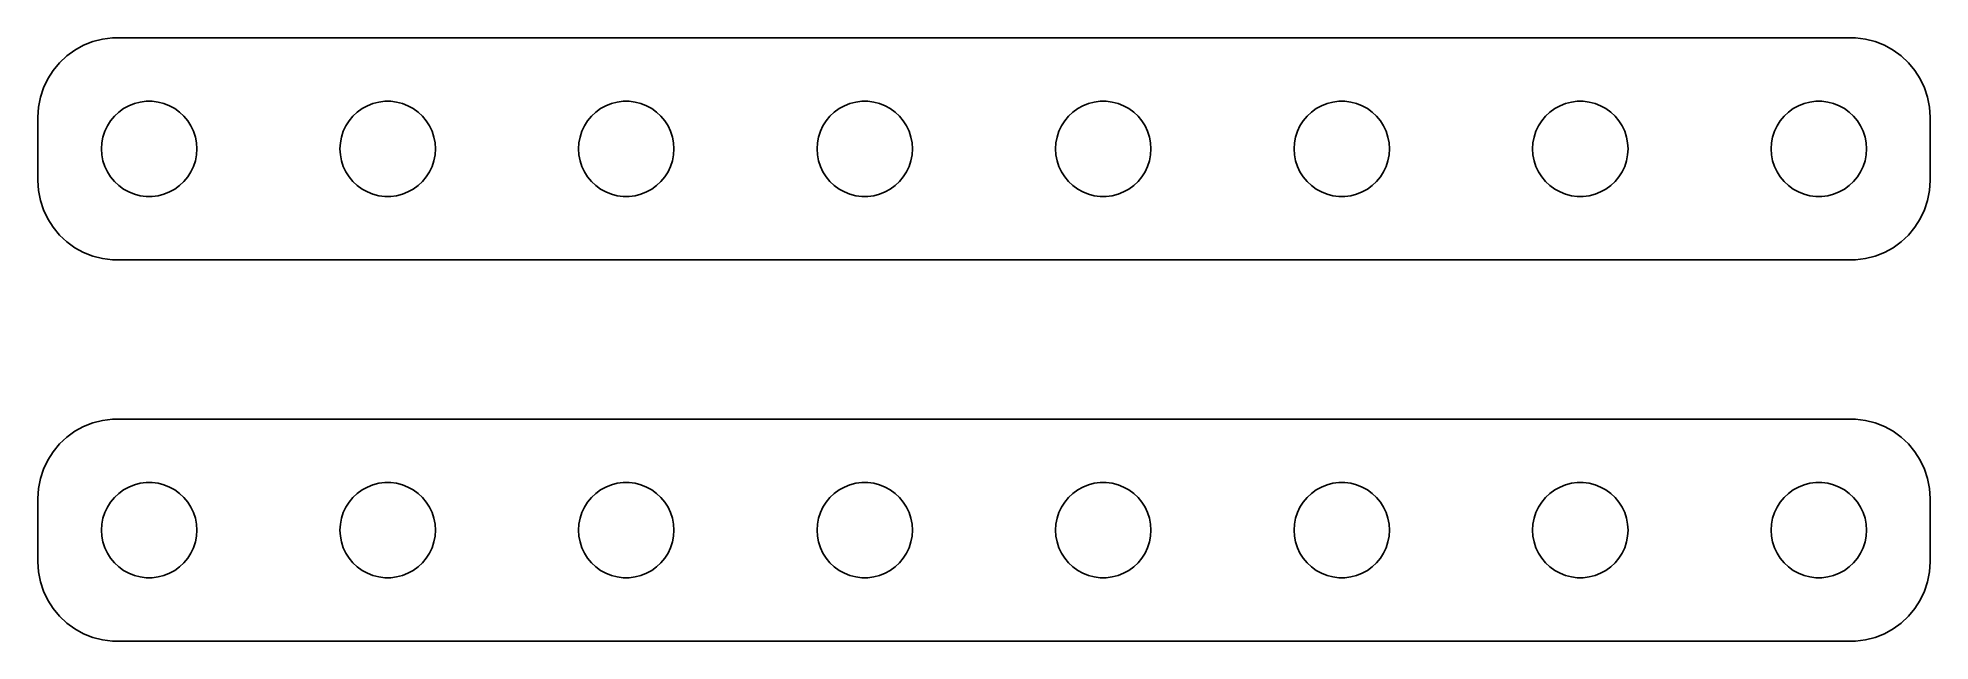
# Model space of a CAD drawing. Header units: metres. Extents: x -60 to 60, y 17 to 55.
import ezdxf

# ---------------------------------------------------------------- set-up
doc = ezdxf.new("R2010")
doc.units = ezdxf.units.M

msp = doc.modelspace()

# ---------------------------------------------------------------- linework, layer by layer
for p, q in [((-56.0451, 54.7553), (-56.6289, 54.5241)), ((-55.4369, 54.9114), (-56.0451, 54.7553)), ((-54.8139, 54.9901), (-55.4369, 54.9114)), ((54.8139, 54.9901), (-54.8139, 54.9901)), ((55.4369, 54.9114), (54.8139, 54.9901)), ((56.0451, 54.7553), (55.4369, 54.9114)), ((56.6289, 54.5241), (56.0451, 54.7553)), ((-57.6871, 53.8526), (-58.1448, 53.4227)), ((-57.1791, 54.2216), (-57.6871, 53.8526)), ((-56.6289, 54.5241), (-57.1791, 54.2216)), ((57.1791, 54.2216), (56.6289, 54.5241)), ((57.6871, 53.8526), (57.1791, 54.2216)), ((58.1448, 53.4227), (57.6871, 53.8526)), ((-58.8815, 52.4088), (-59.1489, 51.8406)), ((-58.5451, 52.9389), (-58.8815, 52.4088)), ((-58.1448, 53.4227), (-58.5451, 52.9389)), ((58.5451, 52.9389), (58.1448, 53.4227)), ((58.8815, 52.4088), (58.5451, 52.9389)), ((59.1489, 51.8406), (58.8815, 52.4088)), ((-59.3429, 51.2434), (-59.4606, 50.6267)), ((-59.1489, 51.8406), (-59.3429, 51.2434)), ((59.3429, 51.2434), (59.1489, 51.8406)), ((59.4606, 50.6267), (59.3429, 51.2434)), ((-59.4606, 50.6267), (-59.5, 50)), ((-59.5, 50), (-59.5, 46)), ((-54.927, 49.7634), (-54.6869, 50.0536)), ((-54.6869, 50.0536), (-54.4123, 50.3115)), ((-54.4123, 50.3115), (-54.1075, 50.533)), ((-54.1075, 50.533), (-53.7773, 50.7145)), ((-53.7773, 50.7145), (-53.427, 50.8532)), ((-53.427, 50.8532), (-53.0621, 50.9469)), ((-53.0621, 50.9469), (-52.6884, 50.9941)), ((-52.6884, 50.9941), (-52.3116, 50.9941)), ((-52.3116, 50.9941), (-51.9379, 50.9469)), ((-51.9379, 50.9469), (-51.5729, 50.8532)), ((-51.5729, 50.8532), (-51.2227, 50.7145)), ((-51.2227, 50.7145), (-50.8925, 50.533)), ((-50.8925, 50.533), (-50.5877, 50.3115)), ((-50.5877, 50.3115), (-50.3131, 50.0536)), ((-50.3131, 50.0536), (-50.0729, 49.7634)), ((-39.927, 49.7634), (-39.6869, 50.0536)), ((-39.6869, 50.0536), (-39.4123, 50.3115)), ((-39.4123, 50.3115), (-39.1075, 50.533)), ((-39.1075, 50.533), (-38.7773, 50.7145)), ((-38.7773, 50.7145), (-38.427, 50.8532)), ((-38.427, 50.8532), (-38.0621, 50.9469)), ((-38.0621, 50.9469), (-37.6884, 50.9941)), ((-37.6884, 50.9941), (-37.3116, 50.9941)), ((-37.3116, 50.9941), (-36.9379, 50.9469)), ((-36.9379, 50.9469), (-36.5729, 50.8532)), ((-36.5729, 50.8532), (-36.2227, 50.7145)), ((-36.2227, 50.7145), (-35.8925, 50.533)), ((-35.8925, 50.533), (-35.5877, 50.3115)), ((-35.5877, 50.3115), (-35.3131, 50.0536)), ((-35.3131, 50.0536), (-35.0729, 49.7634)), ((-24.927, 49.7634), (-24.6869, 50.0536)), ((-24.6869, 50.0536), (-24.4123, 50.3115)), ((-24.4123, 50.3115), (-24.1075, 50.533)), ((-24.1075, 50.533), (-23.7773, 50.7145)), ((-23.7773, 50.7145), (-23.427, 50.8532)), ((-23.427, 50.8532), (-23.0621, 50.9469)), ((-23.0621, 50.9469), (-22.6884, 50.9941)), ((-22.6884, 50.9941), (-22.3116, 50.9941)), ((-22.3116, 50.9941), (-21.9379, 50.9469)), ((-21.9379, 50.9469), (-21.5729, 50.8532)), ((-21.5729, 50.8532), (-21.2227, 50.7145)), ((-21.2227, 50.7145), (-20.8925, 50.533)), ((-20.8925, 50.533), (-20.5877, 50.3115)), ((-20.5877, 50.3115), (-20.3131, 50.0536)), ((-20.3131, 50.0536), (-20.0729, 49.7634)), ((-9.92705, 49.7634), (-9.6869, 50.0536)), ((-9.6869, 50.0536), (-9.41226, 50.3115)), ((-9.41226, 50.3115), (-9.10747, 50.533)), ((-9.10747, 50.533), (-8.77733, 50.7145)), ((-8.77733, 50.7145), (-8.42705, 50.8532)), ((-8.42705, 50.8532), (-8.06213, 50.9469)), ((-8.06213, 50.9469), (-7.68837, 50.9941)), ((-7.68837, 50.9941), (-7.31161, 50.9941)), ((-7.31161, 50.9941), (-6.93785, 50.9469)), ((-6.93785, 50.9469), (-6.57294, 50.8532)), ((-6.57294, 50.8532), (-6.22266, 50.7145)), ((-6.22266, 50.7145), (-5.89252, 50.533)), ((-5.89252, 50.533), (-5.58772, 50.3115)), ((-5.58772, 50.3115), (-5.31308, 50.0536)), ((-5.31308, 50.0536), (-5.07294, 49.7634)), ((5.07294, 49.7634), (5.31308, 50.0536)), ((5.31308, 50.0536), (5.58772, 50.3115)), ((5.58772, 50.3115), (5.89252, 50.533)), ((5.89252, 50.533), (6.22266, 50.7145)), ((6.22266, 50.7145), (6.57294, 50.8532)), ((6.57294, 50.8532), (6.93785, 50.9469)), ((6.93785, 50.9469), (7.31161, 50.9941)), ((7.31161, 50.9941), (7.68837, 50.9941)), ((7.68837, 50.9941), (8.06213, 50.9469)), ((8.06213, 50.9469), (8.42705, 50.8532)), ((8.42705, 50.8532), (8.77733, 50.7145)), ((8.77733, 50.7145), (9.10747, 50.533)), ((9.10747, 50.533), (9.41226, 50.3115)), ((9.41226, 50.3115), (9.6869, 50.0536)), ((9.6869, 50.0536), (9.92705, 49.7634)), ((20.0729, 49.7634), (20.3131, 50.0536)), ((20.3131, 50.0536), (20.5877, 50.3115)), ((20.5877, 50.3115), (20.8925, 50.533)), ((20.8925, 50.533), (21.2227, 50.7145)), ((21.2227, 50.7145), (21.5729, 50.8532)), ((21.5729, 50.8532), (21.9379, 50.9469)), ((21.9379, 50.9469), (22.3116, 50.9941)), ((22.3116, 50.9941), (22.6884, 50.9941)), ((22.6884, 50.9941), (23.0621, 50.9469)), ((23.0621, 50.9469), (23.427, 50.8532)), ((23.427, 50.8532), (23.7773, 50.7145)), ((23.7773, 50.7145), (24.1075, 50.533)), ((24.1075, 50.533), (24.4123, 50.3115)), ((24.4123, 50.3115), (24.6869, 50.0536)), ((24.6869, 50.0536), (24.927, 49.7634)), ((35.0729, 49.7634), (35.3131, 50.0536)), ((35.3131, 50.0536), (35.5877, 50.3115)), ((35.5877, 50.3115), (35.8925, 50.533)), ((35.8925, 50.533), (36.2227, 50.7145)), ((36.2227, 50.7145), (36.5729, 50.8532)), ((36.5729, 50.8532), (36.9379, 50.9469)), ((36.9379, 50.9469), (37.3116, 50.9941)), ((37.3116, 50.9941), (37.6884, 50.9941)), ((37.6884, 50.9941), (38.0621, 50.9469)), ((38.0621, 50.9469), (38.427, 50.8532)), ((38.427, 50.8532), (38.7773, 50.7145)), ((38.7773, 50.7145), (39.1075, 50.533)), ((39.1075, 50.533), (39.4123, 50.3115)), ((39.4123, 50.3115), (39.6869, 50.0536)), ((39.6869, 50.0536), (39.927, 49.7634)), ((50.0729, 49.7634), (50.3131, 50.0536)), ((50.3131, 50.0536), (50.5877, 50.3115)), ((50.5877, 50.3115), (50.8925, 50.533)), ((50.8925, 50.533), (51.2227, 50.7145)), ((51.2227, 50.7145), (51.5729, 50.8532)), ((51.5729, 50.8532), (51.9379, 50.9469)), ((51.9379, 50.9469), (52.3116, 50.9941)), ((52.3116, 50.9941), (52.6884, 50.9941)), ((52.6884, 50.9941), (53.0621, 50.9469)), ((53.0621, 50.9469), (53.427, 50.8532)), ((53.427, 50.8532), (53.7773, 50.7145)), ((53.7773, 50.7145), (54.1075, 50.533)), ((54.1075, 50.533), (54.4123, 50.3115)), ((54.4123, 50.3115), (54.6869, 50.0536)), ((54.6869, 50.0536), (54.927, 49.7634)), ((59.5, 50), (59.4606, 50.6267)), ((59.5, 46), (59.5, 50)), ((-55.4057, 48.7461), (-55.2893, 49.1044)), ((-55.2893, 49.1044), (-55.1289, 49.4453)), ((-55.1289, 49.4453), (-54.927, 49.7634)), ((-50.0729, 49.7634), (-49.8711, 49.4453)), ((-49.8711, 49.4453), (-49.7107, 49.1044)), ((-49.7107, 49.1044), (-49.5942, 48.7461)), ((-40.4057, 48.7461), (-40.2893, 49.1044)), ((-40.2893, 49.1044), (-40.1289, 49.4453)), ((-40.1289, 49.4453), (-39.927, 49.7634)), ((-35.0729, 49.7634), (-34.8711, 49.4453)), ((-34.8711, 49.4453), (-34.7107, 49.1044)), ((-34.7107, 49.1044), (-34.5942, 48.7461)), ((-25.4057, 48.7461), (-25.2893, 49.1044)), ((-25.2893, 49.1044), (-25.1289, 49.4453)), ((-25.1289, 49.4453), (-24.927, 49.7634)), ((-20.0729, 49.7634), (-19.8711, 49.4453)), ((-19.8711, 49.4453), (-19.7107, 49.1044)), ((-19.7107, 49.1044), (-19.5942, 48.7461)), ((-10.4057, 48.7461), (-10.2893, 49.1044)), ((-10.2893, 49.1044), (-10.1289, 49.4453)), ((-10.1289, 49.4453), (-9.92705, 49.7634)), ((-5.07294, 49.7634), (-4.87108, 49.4453)), ((-4.87108, 49.4453), (-4.71066, 49.1044)), ((-4.71066, 49.1044), (-4.59424, 48.7461)), ((4.59424, 48.7461), (4.71066, 49.1044)), ((4.71066, 49.1044), (4.87108, 49.4453)), ((4.87108, 49.4453), (5.07294, 49.7634)), ((9.92705, 49.7634), (10.1289, 49.4453)), ((10.1289, 49.4453), (10.2893, 49.1044)), ((10.2893, 49.1044), (10.4057, 48.7461)), ((19.5942, 48.7461), (19.7107, 49.1044)), ((19.7107, 49.1044), (19.8711, 49.4453)), ((19.8711, 49.4453), (20.0729, 49.7634)), ((24.927, 49.7634), (25.1289, 49.4453)), ((25.1289, 49.4453), (25.2893, 49.1044)), ((25.2893, 49.1044), (25.4057, 48.7461)), ((34.5942, 48.7461), (34.7107, 49.1044)), ((34.7107, 49.1044), (34.8711, 49.4453)), ((34.8711, 49.4453), (35.0729, 49.7634)), ((39.927, 49.7634), (40.1289, 49.4453)), ((40.1289, 49.4453), (40.2893, 49.1044)), ((40.2893, 49.1044), (40.4057, 48.7461)), ((49.5942, 48.7461), (49.7107, 49.1044)), ((49.7107, 49.1044), (49.8711, 49.4453)), ((49.8711, 49.4453), (50.0729, 49.7634)), ((54.927, 49.7634), (55.1289, 49.4453)), ((55.1289, 49.4453), (55.2893, 49.1044)), ((55.2893, 49.1044), (55.4057, 48.7461)), ((-55.5, 48), (-55.4763, 48.376)), ((-55.4763, 47.624), (-55.5, 48)), ((-55.4763, 48.376), (-55.4057, 48.7461)), ((-55.4057, 47.2539), (-55.4763, 47.624)), ((-49.5942, 48.7461), (-49.5237, 48.376)), ((-49.5237, 47.624), (-49.5942, 47.2539)), ((-49.5237, 48.376), (-49.5, 48)), ((-49.5, 48), (-49.5237, 47.624)), ((-40.5, 48), (-40.4763, 48.376)), ((-40.4763, 47.624), (-40.5, 48)), ((-40.4763, 48.376), (-40.4057, 48.7461)), ((-40.4057, 47.2539), (-40.4763, 47.624)), ((-34.5942, 48.7461), (-34.5237, 48.376)), ((-34.5237, 47.624), (-34.5942, 47.2539)), ((-34.5237, 48.376), (-34.5, 48)), ((-34.5, 48), (-34.5237, 47.624)), ((-25.5, 48), (-25.4763, 48.376)), ((-25.4763, 47.624), (-25.5, 48)), ((-25.4763, 48.376), (-25.4057, 48.7461)), ((-25.4057, 47.2539), (-25.4763, 47.624)), ((-19.5942, 48.7461), (-19.5237, 48.376)), ((-19.5237, 47.624), (-19.5942, 47.2539)), ((-19.5237, 48.376), (-19.5, 48)), ((-19.5, 48), (-19.5237, 47.624)), ((-10.5, 48), (-10.4763, 48.376)), ((-10.4763, 47.624), (-10.5, 48)), ((-10.4763, 48.376), (-10.4057, 48.7461)), ((-10.4057, 47.2539), (-10.4763, 47.624)), ((-4.59424, 48.7461), (-4.52365, 48.376)), ((-4.52365, 47.624), (-4.59424, 47.2539)), ((-4.52365, 48.376), (-4.5, 48)), ((-4.5, 48), (-4.52365, 47.624)), ((4.5, 48), (4.52365, 48.376)), ((4.52365, 47.624), (4.5, 48)), ((4.52365, 48.376), (4.59424, 48.7461)), ((4.59424, 47.2539), (4.52365, 47.624)), ((10.4057, 48.7461), (10.4763, 48.376)), ((10.4763, 47.624), (10.4057, 47.2539)), ((10.4763, 48.376), (10.5, 48)), ((10.5, 48), (10.4763, 47.624)), ((19.5, 48), (19.5237, 48.376)), ((19.5237, 47.624), (19.5, 48)), ((19.5237, 48.376), (19.5942, 48.7461)), ((19.5942, 47.2539), (19.5237, 47.624)), ((25.4057, 48.7461), (25.4763, 48.376)), ((25.4763, 47.624), (25.4057, 47.2539)), ((25.4763, 48.376), (25.5, 48)), ((25.5, 48), (25.4763, 47.624)), ((34.5, 48), (34.5237, 48.376)), ((34.5237, 47.624), (34.5, 48)), ((34.5237, 48.376), (34.5942, 48.7461)), ((34.5942, 47.2539), (34.5237, 47.624)), ((40.4057, 48.7461), (40.4763, 48.376)), ((40.4763, 47.624), (40.4057, 47.2539)), ((40.4763, 48.376), (40.5, 48)), ((40.5, 48), (40.4763, 47.624)), ((49.5, 48), (49.5237, 48.376)), ((49.5237, 47.624), (49.5, 48)), ((49.5237, 48.376), (49.5942, 48.7461)), ((49.5942, 47.2539), (49.5237, 47.624)), ((55.4057, 48.7461), (55.4763, 48.376)), ((55.4763, 47.624), (55.4057, 47.2539)), ((55.4763, 48.376), (55.5, 48)), ((55.5, 48), (55.4763, 47.624)), ((-55.2893, 46.8956), (-55.4057, 47.2539)), ((-55.1289, 46.5547), (-55.2893, 46.8956)), ((-54.927, 46.2366), (-55.1289, 46.5547)), ((-49.8711, 46.5547), (-50.0729, 46.2366)), ((-49.7107, 46.8956), (-49.8711, 46.5547)), ((-49.5942, 47.2539), (-49.7107, 46.8956)), ((-40.2893, 46.8956), (-40.4057, 47.2539)), ((-40.1289, 46.5547), (-40.2893, 46.8956)), ((-39.927, 46.2366), (-40.1289, 46.5547)), ((-34.8711, 46.5547), (-35.0729, 46.2366)), ((-34.7107, 46.8956), (-34.8711, 46.5547)), ((-34.5942, 47.2539), (-34.7107, 46.8956)), ((-25.2893, 46.8956), (-25.4057, 47.2539)), ((-25.1289, 46.5547), (-25.2893, 46.8956)), ((-24.927, 46.2366), (-25.1289, 46.5547)), ((-19.8711, 46.5547), (-20.0729, 46.2366)), ((-19.7107, 46.8956), (-19.8711, 46.5547)), ((-19.5942, 47.2539), (-19.7107, 46.8956)), ((-10.2893, 46.8956), (-10.4057, 47.2539)), ((-10.1289, 46.5547), (-10.2893, 46.8956)), ((-9.92705, 46.2366), (-10.1289, 46.5547)), ((-4.87108, 46.5547), (-5.07294, 46.2366)), ((-4.71066, 46.8956), (-4.87108, 46.5547)), ((-4.59424, 47.2539), (-4.71066, 46.8956)), ((4.71066, 46.8956), (4.59424, 47.2539)), ((4.87108, 46.5547), (4.71066, 46.8956)), ((5.07294, 46.2366), (4.87108, 46.5547)), ((10.1289, 46.5547), (9.92705, 46.2366)), ((10.2893, 46.8956), (10.1289, 46.5547)), ((10.4057, 47.2539), (10.2893, 46.8956)), ((19.7107, 46.8956), (19.5942, 47.2539)), ((19.8711, 46.5547), (19.7107, 46.8956)), ((20.0729, 46.2366), (19.8711, 46.5547)), ((25.1289, 46.5547), (24.927, 46.2366)), ((25.2893, 46.8956), (25.1289, 46.5547)), ((25.4057, 47.2539), (25.2893, 46.8956)), ((34.7107, 46.8956), (34.5942, 47.2539)), ((34.8711, 46.5547), (34.7107, 46.8956)), ((35.0729, 46.2366), (34.8711, 46.5547)), ((40.1289, 46.5547), (39.927, 46.2366)), ((40.2893, 46.8956), (40.1289, 46.5547)), ((40.4057, 47.2539), (40.2893, 46.8956)), ((49.7107, 46.8956), (49.5942, 47.2539)), ((49.8711, 46.5547), (49.7107, 46.8956)), ((50.0729, 46.2366), (49.8711, 46.5547)), ((55.1289, 46.5547), (54.927, 46.2366)), ((55.2893, 46.8956), (55.1289, 46.5547)), ((55.4057, 47.2539), (55.2893, 46.8956)), ((-59.5, 46), (-59.4606, 45.3733)), ((-59.4606, 45.3733), (-59.3429, 44.7566)), ((-54.6869, 45.9464), (-54.927, 46.2366)), ((-54.4123, 45.6885), (-54.6869, 45.9464)), ((-54.1075, 45.467), (-54.4123, 45.6885)), ((-53.7773, 45.2855), (-54.1075, 45.467)), ((-53.427, 45.1468), (-53.7773, 45.2855)), ((-51.2227, 45.2855), (-51.5729, 45.1468)), ((-50.8925, 45.467), (-51.2227, 45.2855)), ((-50.5877, 45.6885), (-50.8925, 45.467)), ((-50.3131, 45.9464), (-50.5877, 45.6885)), ((-50.0729, 46.2366), (-50.3131, 45.9464)), ((-39.6869, 45.9464), (-39.927, 46.2366)), ((-39.4123, 45.6885), (-39.6869, 45.9464)), ((-39.1075, 45.467), (-39.4123, 45.6885)), ((-38.7773, 45.2855), (-39.1075, 45.467)), ((-38.427, 45.1468), (-38.7773, 45.2855)), ((-36.2227, 45.2855), (-36.5729, 45.1468)), ((-35.8925, 45.467), (-36.2227, 45.2855)), ((-35.5877, 45.6885), (-35.8925, 45.467)), ((-35.3131, 45.9464), (-35.5877, 45.6885)), ((-35.0729, 46.2366), (-35.3131, 45.9464)), ((-24.6869, 45.9464), (-24.927, 46.2366)), ((-24.4123, 45.6885), (-24.6869, 45.9464)), ((-24.1075, 45.467), (-24.4123, 45.6885)), ((-23.7773, 45.2855), (-24.1075, 45.467)), ((-23.427, 45.1468), (-23.7773, 45.2855)), ((-21.2227, 45.2855), (-21.5729, 45.1468)), ((-20.8925, 45.467), (-21.2227, 45.2855)), ((-20.5877, 45.6885), (-20.8925, 45.467)), ((-20.3131, 45.9464), (-20.5877, 45.6885)), ((-20.0729, 46.2366), (-20.3131, 45.9464)), ((-9.6869, 45.9464), (-9.92705, 46.2366)), ((-9.41226, 45.6885), (-9.6869, 45.9464)), ((-9.10747, 45.467), (-9.41226, 45.6885)), ((-8.77733, 45.2855), (-9.10747, 45.467)), ((-8.42705, 45.1468), (-8.77733, 45.2855)), ((-6.22266, 45.2855), (-6.57294, 45.1468)), ((-5.89252, 45.467), (-6.22266, 45.2855)), ((-5.58772, 45.6885), (-5.89252, 45.467)), ((-5.31308, 45.9464), (-5.58772, 45.6885)), ((-5.07294, 46.2366), (-5.31308, 45.9464)), ((5.31308, 45.9464), (5.07294, 46.2366)), ((5.58772, 45.6885), (5.31308, 45.9464)), ((5.89252, 45.467), (5.58772, 45.6885)), ((6.22266, 45.2855), (5.89252, 45.467)), ((6.57294, 45.1468), (6.22266, 45.2855)), ((8.77733, 45.2855), (8.42705, 45.1468)), ((9.10747, 45.467), (8.77733, 45.2855)), ((9.41226, 45.6885), (9.10747, 45.467)), ((9.6869, 45.9464), (9.41226, 45.6885)), ((9.92705, 46.2366), (9.6869, 45.9464)), ((20.3131, 45.9464), (20.0729, 46.2366)), ((20.5877, 45.6885), (20.3131, 45.9464)), ((20.8925, 45.467), (20.5877, 45.6885)), ((21.2227, 45.2855), (20.8925, 45.467)), ((21.5729, 45.1468), (21.2227, 45.2855)), ((23.7773, 45.2855), (23.427, 45.1468)), ((24.1075, 45.467), (23.7773, 45.2855)), ((24.4123, 45.6885), (24.1075, 45.467)), ((24.6869, 45.9464), (24.4123, 45.6885)), ((24.927, 46.2366), (24.6869, 45.9464)), ((35.3131, 45.9464), (35.0729, 46.2366)), ((35.5877, 45.6885), (35.3131, 45.9464)), ((35.8925, 45.467), (35.5877, 45.6885)), ((36.2227, 45.2855), (35.8925, 45.467)), ((36.5729, 45.1468), (36.2227, 45.2855)), ((38.7773, 45.2855), (38.427, 45.1468)), ((39.1075, 45.467), (38.7773, 45.2855)), ((39.4123, 45.6885), (39.1075, 45.467)), ((39.6869, 45.9464), (39.4123, 45.6885)), ((39.927, 46.2366), (39.6869, 45.9464)), ((50.3131, 45.9464), (50.0729, 46.2366)), ((50.5877, 45.6885), (50.3131, 45.9464)), ((50.8925, 45.467), (50.5877, 45.6885)), ((51.2227, 45.2855), (50.8925, 45.467)), ((51.5729, 45.1468), (51.2227, 45.2855)), ((53.7773, 45.2855), (53.427, 45.1468)), ((54.1075, 45.467), (53.7773, 45.2855)), ((54.4123, 45.6885), (54.1075, 45.467)), ((54.6869, 45.9464), (54.4123, 45.6885)), ((54.927, 46.2366), (54.6869, 45.9464)), ((59.3429, 44.7566), (59.4606, 45.3733)), ((59.4606, 45.3733), (59.5, 46)), ((-59.3429, 44.7566), (-59.1489, 44.1594)), ((-59.1489, 44.1594), (-58.8815, 43.5912)), ((-53.0621, 45.0531), (-53.427, 45.1468)), ((-52.6884, 45.0059), (-53.0621, 45.0531)), ((-52.3116, 45.0059), (-52.6884, 45.0059)), ((-51.9379, 45.0531), (-52.3116, 45.0059)), ((-51.5729, 45.1468), (-51.9379, 45.0531)), ((-38.0621, 45.0531), (-38.427, 45.1468)), ((-37.6884, 45.0059), (-38.0621, 45.0531)), ((-37.3116, 45.0059), (-37.6884, 45.0059)), ((-36.9379, 45.0531), (-37.3116, 45.0059)), ((-36.5729, 45.1468), (-36.9379, 45.0531)), ((-23.0621, 45.0531), (-23.427, 45.1468)), ((-22.6884, 45.0059), (-23.0621, 45.0531)), ((-22.3116, 45.0059), (-22.6884, 45.0059)), ((-21.9379, 45.0531), (-22.3116, 45.0059)), ((-21.5729, 45.1468), (-21.9379, 45.0531)), ((-8.06213, 45.0531), (-8.42705, 45.1468)), ((-7.68837, 45.0059), (-8.06213, 45.0531)), ((-7.31161, 45.0059), (-7.68837, 45.0059)), ((-6.93785, 45.0531), (-7.31161, 45.0059)), ((-6.57294, 45.1468), (-6.93785, 45.0531)), ((6.93785, 45.0531), (6.57294, 45.1468)), ((7.31161, 45.0059), (6.93785, 45.0531)), ((7.68837, 45.0059), (7.31161, 45.0059)), ((8.06213, 45.0531), (7.68837, 45.0059)), ((8.42705, 45.1468), (8.06213, 45.0531)), ((21.9379, 45.0531), (21.5729, 45.1468)), ((22.3116, 45.0059), (21.9379, 45.0531)), ((22.6884, 45.0059), (22.3116, 45.0059)), ((23.0621, 45.0531), (22.6884, 45.0059)), ((23.427, 45.1468), (23.0621, 45.0531)), ((36.9379, 45.0531), (36.5729, 45.1468)), ((37.3116, 45.0059), (36.9379, 45.0531)), ((37.6884, 45.0059), (37.3116, 45.0059)), ((38.0621, 45.0531), (37.6884, 45.0059)), ((38.427, 45.1468), (38.0621, 45.0531)), ((51.9379, 45.0531), (51.5729, 45.1468)), ((52.3116, 45.0059), (51.9379, 45.0531)), ((52.6884, 45.0059), (52.3116, 45.0059)), ((53.0621, 45.0531), (52.6884, 45.0059)), ((53.427, 45.1468), (53.0621, 45.0531)), ((58.8815, 43.5912), (59.1489, 44.1594)), ((59.1489, 44.1594), (59.3429, 44.7566)), ((-58.8815, 43.5912), (-58.5451, 43.0611)), ((-58.5451, 43.0611), (-58.1448, 42.5773)), ((58.1448, 42.5773), (58.5451, 43.0611)), ((58.5451, 43.0611), (58.8815, 43.5912)), ((-58.1448, 42.5773), (-57.6871, 42.1474)), ((-57.6871, 42.1474), (-57.1791, 41.7784)), ((-57.1791, 41.7784), (-56.6289, 41.4759)), ((56.6289, 41.4759), (57.1791, 41.7784)), ((57.1791, 41.7784), (57.6871, 42.1474)), ((57.6871, 42.1474), (58.1448, 42.5773)), ((-56.6289, 41.4759), (-56.0451, 41.2447)), ((-56.0451, 41.2447), (-55.4369, 41.0886)), ((-55.4369, 41.0886), (-54.8139, 41.0099)), ((-54.8139, 41.0099), (54.8139, 41.0099)), ((54.8139, 41.0099), (55.4369, 41.0886)), ((55.4369, 41.0886), (56.0451, 41.2447)), ((56.0451, 41.2447), (56.6289, 41.4759)), ((-54.8139, 30.9901), (-55.4369, 30.9114)), ((54.8139, 30.9901), (-54.8139, 30.9901)), ((55.4369, 30.9114), (54.8139, 30.9901)), ((-57.6871, 29.8526), (-58.1448, 29.4227)), ((-57.1791, 30.2216), (-57.6871, 29.8526)), ((-56.6289, 30.5241), (-57.1791, 30.2216)), ((-56.0451, 30.7553), (-56.6289, 30.5241)), ((-55.4369, 30.9114), (-56.0451, 30.7553)), ((56.0451, 30.7553), (55.4369, 30.9114)), ((56.6289, 30.5241), (56.0451, 30.7553)), ((57.1791, 30.2216), (56.6289, 30.5241)), ((57.6871, 29.8526), (57.1791, 30.2216)), ((58.1448, 29.4227), (57.6871, 29.8526)), ((-58.5451, 28.9389), (-58.8815, 28.4088)), ((-58.1448, 29.4227), (-58.5451, 28.9389)), ((58.5451, 28.9389), (58.1448, 29.4227)), ((58.8815, 28.4088), (58.5451, 28.9389)), ((-59.1489, 27.8406), (-59.3429, 27.2434)), ((-58.8815, 28.4088), (-59.1489, 27.8406)), ((59.1489, 27.8406), (58.8815, 28.4088)), ((59.3429, 27.2434), (59.1489, 27.8406)), ((-59.4606, 26.6267), (-59.5, 26)), ((-59.3429, 27.2434), (-59.4606, 26.6267)), ((-54.6869, 26.0536), (-54.4123, 26.3115)), ((-54.4123, 26.3115), (-54.1075, 26.533)), ((-54.1075, 26.533), (-53.7773, 26.7145)), ((-53.7773, 26.7145), (-53.427, 26.8532)), ((-53.427, 26.8532), (-53.0621, 26.9469)), ((-53.0621, 26.9469), (-52.6884, 26.9941)), ((-52.6884, 26.9941), (-52.3116, 26.9941)), ((-52.3116, 26.9941), (-51.9379, 26.9469)), ((-51.9379, 26.9469), (-51.5729, 26.8532)), ((-51.5729, 26.8532), (-51.2227, 26.7145)), ((-51.2227, 26.7145), (-50.8925, 26.533)), ((-50.8925, 26.533), (-50.5877, 26.3115)), ((-50.5877, 26.3115), (-50.3131, 26.0536)), ((-39.6869, 26.0536), (-39.4123, 26.3115)), ((-39.4123, 26.3115), (-39.1075, 26.533)), ((-39.1075, 26.533), (-38.7773, 26.7145)), ((-38.7773, 26.7145), (-38.427, 26.8532)), ((-38.427, 26.8532), (-38.0621, 26.9469)), ((-38.0621, 26.9469), (-37.6884, 26.9941)), ((-37.6884, 26.9941), (-37.3116, 26.9941)), ((-37.3116, 26.9941), (-36.9379, 26.9469)), ((-36.9379, 26.9469), (-36.5729, 26.8532)), ((-36.5729, 26.8532), (-36.2227, 26.7145)), ((-36.2227, 26.7145), (-35.8925, 26.533)), ((-35.8925, 26.533), (-35.5877, 26.3115)), ((-35.5877, 26.3115), (-35.3131, 26.0536)), ((-24.6869, 26.0536), (-24.4123, 26.3115)), ((-24.4123, 26.3115), (-24.1075, 26.533)), ((-24.1075, 26.533), (-23.7773, 26.7145)), ((-23.7773, 26.7145), (-23.427, 26.8532)), ((-23.427, 26.8532), (-23.0621, 26.9469)), ((-23.0621, 26.9469), (-22.6884, 26.9941)), ((-22.6884, 26.9941), (-22.3116, 26.9941)), ((-22.3116, 26.9941), (-21.9379, 26.9469)), ((-21.9379, 26.9469), (-21.5729, 26.8532)), ((-21.5729, 26.8532), (-21.2227, 26.7145)), ((-21.2227, 26.7145), (-20.8925, 26.533)), ((-20.8925, 26.533), (-20.5877, 26.3115)), ((-20.5877, 26.3115), (-20.3131, 26.0536)), ((-9.6869, 26.0536), (-9.41226, 26.3115)), ((-9.41226, 26.3115), (-9.10747, 26.533)), ((-9.10747, 26.533), (-8.77733, 26.7145)), ((-8.77733, 26.7145), (-8.42705, 26.8532)), ((-8.42705, 26.8532), (-8.06213, 26.9469)), ((-8.06213, 26.9469), (-7.68837, 26.9941)), ((-7.68837, 26.9941), (-7.31161, 26.9941)), ((-7.31161, 26.9941), (-6.93785, 26.9469)), ((-6.93785, 26.9469), (-6.57294, 26.8532)), ((-6.57294, 26.8532), (-6.22266, 26.7145)), ((-6.22266, 26.7145), (-5.89252, 26.533)), ((-5.89252, 26.533), (-5.58772, 26.3115)), ((-5.58772, 26.3115), (-5.31308, 26.0536)), ((5.31308, 26.0536), (5.58772, 26.3115)), ((5.58772, 26.3115), (5.89252, 26.533)), ((5.89252, 26.533), (6.22266, 26.7145)), ((6.22266, 26.7145), (6.57294, 26.8532)), ((6.57294, 26.8532), (6.93785, 26.9469)), ((6.93785, 26.9469), (7.31161, 26.9941)), ((7.31161, 26.9941), (7.68837, 26.9941)), ((7.68837, 26.9941), (8.06213, 26.9469)), ((8.06213, 26.9469), (8.42705, 26.8532)), ((8.42705, 26.8532), (8.77733, 26.7145)), ((8.77733, 26.7145), (9.10747, 26.533)), ((9.10747, 26.533), (9.41226, 26.3115)), ((9.41226, 26.3115), (9.6869, 26.0536)), ((20.3131, 26.0536), (20.5877, 26.3115)), ((20.5877, 26.3115), (20.8925, 26.533)), ((20.8925, 26.533), (21.2227, 26.7145)), ((21.2227, 26.7145), (21.5729, 26.8532)), ((21.5729, 26.8532), (21.9379, 26.9469)), ((21.9379, 26.9469), (22.3116, 26.9941)), ((22.3116, 26.9941), (22.6884, 26.9941)), ((22.6884, 26.9941), (23.0621, 26.9469)), ((23.0621, 26.9469), (23.427, 26.8532)), ((23.427, 26.8532), (23.7773, 26.7145)), ((23.7773, 26.7145), (24.1075, 26.533)), ((24.1075, 26.533), (24.4123, 26.3115)), ((24.4123, 26.3115), (24.6869, 26.0536)), ((35.3131, 26.0536), (35.5877, 26.3115)), ((35.5877, 26.3115), (35.8925, 26.533)), ((35.8925, 26.533), (36.2227, 26.7145)), ((36.2227, 26.7145), (36.5729, 26.8532)), ((36.5729, 26.8532), (36.9379, 26.9469)), ((36.9379, 26.9469), (37.3116, 26.9941)), ((37.3116, 26.9941), (37.6884, 26.9941)), ((37.6884, 26.9941), (38.0621, 26.9469)), ((38.0621, 26.9469), (38.427, 26.8532)), ((38.427, 26.8532), (38.7773, 26.7145)), ((38.7773, 26.7145), (39.1075, 26.533)), ((39.1075, 26.533), (39.4123, 26.3115)), ((39.4123, 26.3115), (39.6869, 26.0536)), ((50.3131, 26.0536), (50.5877, 26.3115)), ((50.5877, 26.3115), (50.8925, 26.533)), ((50.8925, 26.533), (51.2227, 26.7145)), ((51.2227, 26.7145), (51.5729, 26.8532)), ((51.5729, 26.8532), (51.9379, 26.9469)), ((51.9379, 26.9469), (52.3116, 26.9941)), ((52.3116, 26.9941), (52.6884, 26.9941)), ((52.6884, 26.9941), (53.0621, 26.9469)), ((53.0621, 26.9469), (53.427, 26.8532)), ((53.427, 26.8532), (53.7773, 26.7145)), ((53.7773, 26.7145), (54.1075, 26.533)), ((54.1075, 26.533), (54.4123, 26.3115)), ((54.4123, 26.3115), (54.6869, 26.0536)), ((59.4606, 26.6267), (59.3429, 27.2434)), ((59.5, 26), (59.4606, 26.6267)), ((-59.5, 26), (-59.5, 22)), ((-55.4057, 24.7461), (-55.2893, 25.1044)), ((-55.2893, 25.1044), (-55.1289, 25.4453)), ((-55.1289, 25.4453), (-54.927, 25.7634)), ((-54.927, 25.7634), (-54.6869, 26.0536)), ((-50.3131, 26.0536), (-50.0729, 25.7634)), ((-50.0729, 25.7634), (-49.8711, 25.4453)), ((-49.8711, 25.4453), (-49.7107, 25.1044)), ((-49.7107, 25.1044), (-49.5942, 24.7461)), ((-40.4057, 24.7461), (-40.2893, 25.1044)), ((-40.2893, 25.1044), (-40.1289, 25.4453)), ((-40.1289, 25.4453), (-39.927, 25.7634)), ((-39.927, 25.7634), (-39.6869, 26.0536)), ((-35.3131, 26.0536), (-35.0729, 25.7634)), ((-35.0729, 25.7634), (-34.8711, 25.4453)), ((-34.8711, 25.4453), (-34.7107, 25.1044)), ((-34.7107, 25.1044), (-34.5942, 24.7461)), ((-25.4057, 24.7461), (-25.2893, 25.1044)), ((-25.2893, 25.1044), (-25.1289, 25.4453)), ((-25.1289, 25.4453), (-24.927, 25.7634)), ((-24.927, 25.7634), (-24.6869, 26.0536)), ((-20.3131, 26.0536), (-20.0729, 25.7634)), ((-20.0729, 25.7634), (-19.8711, 25.4453)), ((-19.8711, 25.4453), (-19.7107, 25.1044)), ((-19.7107, 25.1044), (-19.5942, 24.7461)), ((-10.4057, 24.7461), (-10.2893, 25.1044)), ((-10.2893, 25.1044), (-10.1289, 25.4453)), ((-10.1289, 25.4453), (-9.92705, 25.7634)), ((-9.92705, 25.7634), (-9.6869, 26.0536)), ((-5.31308, 26.0536), (-5.07294, 25.7634)), ((-5.07294, 25.7634), (-4.87108, 25.4453)), ((-4.87108, 25.4453), (-4.71066, 25.1044)), ((-4.71066, 25.1044), (-4.59424, 24.7461)), ((4.59424, 24.7461), (4.71066, 25.1044)), ((4.71066, 25.1044), (4.87108, 25.4453)), ((4.87108, 25.4453), (5.07294, 25.7634)), ((5.07294, 25.7634), (5.31308, 26.0536)), ((9.6869, 26.0536), (9.92705, 25.7634)), ((9.92705, 25.7634), (10.1289, 25.4453)), ((10.1289, 25.4453), (10.2893, 25.1044)), ((10.2893, 25.1044), (10.4057, 24.7461)), ((19.5942, 24.7461), (19.7107, 25.1044)), ((19.7107, 25.1044), (19.8711, 25.4453)), ((19.8711, 25.4453), (20.0729, 25.7634)), ((20.0729, 25.7634), (20.3131, 26.0536)), ((24.6869, 26.0536), (24.927, 25.7634)), ((24.927, 25.7634), (25.1289, 25.4453)), ((25.1289, 25.4453), (25.2893, 25.1044)), ((25.2893, 25.1044), (25.4057, 24.7461)), ((34.5942, 24.7461), (34.7107, 25.1044)), ((34.7107, 25.1044), (34.8711, 25.4453)), ((34.8711, 25.4453), (35.0729, 25.7634)), ((35.0729, 25.7634), (35.3131, 26.0536)), ((39.6869, 26.0536), (39.927, 25.7634)), ((39.927, 25.7634), (40.1289, 25.4453)), ((40.1289, 25.4453), (40.2893, 25.1044)), ((40.2893, 25.1044), (40.4057, 24.7461)), ((49.5942, 24.7461), (49.7107, 25.1044)), ((49.7107, 25.1044), (49.8711, 25.4453)), ((49.8711, 25.4453), (50.0729, 25.7634)), ((50.0729, 25.7634), (50.3131, 26.0536)), ((54.6869, 26.0536), (54.927, 25.7634)), ((54.927, 25.7634), (55.1289, 25.4453)), ((55.1289, 25.4453), (55.2893, 25.1044)), ((55.2893, 25.1044), (55.4057, 24.7461)), ((59.5, 22), (59.5, 26)), ((-55.5, 24), (-55.4763, 24.376)), ((-55.4763, 23.624), (-55.5, 24)), ((-55.4763, 24.376), (-55.4057, 24.7461)), ((-49.5942, 24.7461), (-49.5237, 24.376)), ((-49.5237, 24.376), (-49.5, 24)), ((-49.5, 24), (-49.5237, 23.624)), ((-40.5, 24), (-40.4763, 24.376)), ((-40.4763, 23.624), (-40.5, 24)), ((-40.4763, 24.376), (-40.4057, 24.7461)), ((-34.5942, 24.7461), (-34.5237, 24.376)), ((-34.5237, 24.376), (-34.5, 24)), ((-34.5, 24), (-34.5237, 23.624)), ((-25.5, 24), (-25.4763, 24.376)), ((-25.4763, 23.624), (-25.5, 24)), ((-25.4763, 24.376), (-25.4057, 24.7461)), ((-19.5942, 24.7461), (-19.5237, 24.376)), ((-19.5237, 24.376), (-19.5, 24)), ((-19.5, 24), (-19.5237, 23.624)), ((-10.5, 24), (-10.4763, 24.376)), ((-10.4763, 23.624), (-10.5, 24)), ((-10.4763, 24.376), (-10.4057, 24.7461)), ((-4.59424, 24.7461), (-4.52365, 24.376)), ((-4.52365, 24.376), (-4.5, 24)), ((-4.5, 24), (-4.52365, 23.624)), ((4.5, 24), (4.52365, 24.376)), ((4.52365, 23.624), (4.5, 24)), ((4.52365, 24.376), (4.59424, 24.7461)), ((10.4057, 24.7461), (10.4763, 24.376)), ((10.4763, 24.376), (10.5, 24)), ((10.5, 24), (10.4763, 23.624)), ((19.5, 24), (19.5237, 24.376)), ((19.5237, 23.624), (19.5, 24)), ((19.5237, 24.376), (19.5942, 24.7461)), ((25.4057, 24.7461), (25.4763, 24.376)), ((25.4763, 24.376), (25.5, 24)), ((25.5, 24), (25.4763, 23.624)), ((34.5, 24), (34.5237, 24.376)), ((34.5237, 23.624), (34.5, 24)), ((34.5237, 24.376), (34.5942, 24.7461)), ((40.4057, 24.7461), (40.4763, 24.376)), ((40.4763, 24.376), (40.5, 24)), ((40.5, 24), (40.4763, 23.624)), ((49.5, 24), (49.5237, 24.376)), ((49.5237, 23.624), (49.5, 24)), ((49.5237, 24.376), (49.5942, 24.7461)), ((55.4057, 24.7461), (55.4763, 24.376)), ((55.4763, 24.376), (55.5, 24)), ((55.5, 24), (55.4763, 23.624)), ((-55.4057, 23.2539), (-55.4763, 23.624)), ((-55.2893, 22.8956), (-55.4057, 23.2539)), ((-55.1289, 22.5547), (-55.2893, 22.8956)), ((-49.7107, 22.8956), (-49.8711, 22.5547)), ((-49.5942, 23.2539), (-49.7107, 22.8956)), ((-49.5237, 23.624), (-49.5942, 23.2539)), ((-40.4057, 23.2539), (-40.4763, 23.624)), ((-40.2893, 22.8956), (-40.4057, 23.2539)), ((-40.1289, 22.5547), (-40.2893, 22.8956)), ((-34.7107, 22.8956), (-34.8711, 22.5547)), ((-34.5942, 23.2539), (-34.7107, 22.8956)), ((-34.5237, 23.624), (-34.5942, 23.2539)), ((-25.4057, 23.2539), (-25.4763, 23.624)), ((-25.2893, 22.8956), (-25.4057, 23.2539)), ((-25.1289, 22.5547), (-25.2893, 22.8956)), ((-19.7107, 22.8956), (-19.8711, 22.5547)), ((-19.5942, 23.2539), (-19.7107, 22.8956)), ((-19.5237, 23.624), (-19.5942, 23.2539)), ((-10.4057, 23.2539), (-10.4763, 23.624)), ((-10.2893, 22.8956), (-10.4057, 23.2539)), ((-10.1289, 22.5547), (-10.2893, 22.8956)), ((-4.71066, 22.8956), (-4.87108, 22.5547)), ((-4.59424, 23.2539), (-4.71066, 22.8956)), ((-4.52365, 23.624), (-4.59424, 23.2539)), ((4.59424, 23.2539), (4.52365, 23.624)), ((4.71066, 22.8956), (4.59424, 23.2539)), ((4.87108, 22.5547), (4.71066, 22.8956)), ((10.2893, 22.8956), (10.1289, 22.5547)), ((10.4057, 23.2539), (10.2893, 22.8956)), ((10.4763, 23.624), (10.4057, 23.2539)), ((19.5942, 23.2539), (19.5237, 23.624)), ((19.7107, 22.8956), (19.5942, 23.2539)), ((19.8711, 22.5547), (19.7107, 22.8956)), ((25.2893, 22.8956), (25.1289, 22.5547)), ((25.4057, 23.2539), (25.2893, 22.8956)), ((25.4763, 23.624), (25.4057, 23.2539)), ((34.5942, 23.2539), (34.5237, 23.624)), ((34.7107, 22.8956), (34.5942, 23.2539)), ((34.8711, 22.5547), (34.7107, 22.8956)), ((40.2893, 22.8956), (40.1289, 22.5547)), ((40.4057, 23.2539), (40.2893, 22.8956)), ((40.4763, 23.624), (40.4057, 23.2539)), ((49.5942, 23.2539), (49.5237, 23.624)), ((49.7107, 22.8956), (49.5942, 23.2539)), ((49.8711, 22.5547), (49.7107, 22.8956)), ((55.2893, 22.8956), (55.1289, 22.5547)), ((55.4057, 23.2539), (55.2893, 22.8956)), ((55.4763, 23.624), (55.4057, 23.2539)), ((-59.5, 22), (-59.4606, 21.3733)), ((-54.927, 22.2366), (-55.1289, 22.5547)), ((-54.6869, 21.9464), (-54.927, 22.2366)), ((-54.4123, 21.6885), (-54.6869, 21.9464)), ((-54.1075, 21.467), (-54.4123, 21.6885)), ((-53.7773, 21.2855), (-54.1075, 21.467)), ((-50.8925, 21.467), (-51.2227, 21.2855)), ((-50.5877, 21.6885), (-50.8925, 21.467)), ((-50.3131, 21.9464), (-50.5877, 21.6885)), ((-50.0729, 22.2366), (-50.3131, 21.9464)), ((-49.8711, 22.5547), (-50.0729, 22.2366)), ((-39.927, 22.2366), (-40.1289, 22.5547)), ((-39.6869, 21.9464), (-39.927, 22.2366)), ((-39.4123, 21.6885), (-39.6869, 21.9464)), ((-39.1075, 21.467), (-39.4123, 21.6885)), ((-38.7773, 21.2855), (-39.1075, 21.467)), ((-35.8925, 21.467), (-36.2227, 21.2855)), ((-35.5877, 21.6885), (-35.8925, 21.467)), ((-35.3131, 21.9464), (-35.5877, 21.6885)), ((-35.0729, 22.2366), (-35.3131, 21.9464)), ((-34.8711, 22.5547), (-35.0729, 22.2366)), ((-24.927, 22.2366), (-25.1289, 22.5547)), ((-24.6869, 21.9464), (-24.927, 22.2366)), ((-24.4123, 21.6885), (-24.6869, 21.9464)), ((-24.1075, 21.467), (-24.4123, 21.6885)), ((-23.7773, 21.2855), (-24.1075, 21.467)), ((-20.8925, 21.467), (-21.2227, 21.2855)), ((-20.5877, 21.6885), (-20.8925, 21.467)), ((-20.3131, 21.9464), (-20.5877, 21.6885)), ((-20.0729, 22.2366), (-20.3131, 21.9464)), ((-19.8711, 22.5547), (-20.0729, 22.2366)), ((-9.92705, 22.2366), (-10.1289, 22.5547)), ((-9.6869, 21.9464), (-9.92705, 22.2366)), ((-9.41226, 21.6885), (-9.6869, 21.9464)), ((-9.10747, 21.467), (-9.41226, 21.6885)), ((-8.77733, 21.2855), (-9.10747, 21.467)), ((-5.89252, 21.467), (-6.22266, 21.2855)), ((-5.58772, 21.6885), (-5.89252, 21.467)), ((-5.31308, 21.9464), (-5.58772, 21.6885)), ((-5.07294, 22.2366), (-5.31308, 21.9464)), ((-4.87108, 22.5547), (-5.07294, 22.2366)), ((5.07294, 22.2366), (4.87108, 22.5547)), ((5.31308, 21.9464), (5.07294, 22.2366)), ((5.58772, 21.6885), (5.31308, 21.9464)), ((5.89252, 21.467), (5.58772, 21.6885)), ((6.22266, 21.2855), (5.89252, 21.467)), ((9.10747, 21.467), (8.77733, 21.2855)), ((9.41226, 21.6885), (9.10747, 21.467)), ((9.6869, 21.9464), (9.41226, 21.6885)), ((9.92705, 22.2366), (9.6869, 21.9464)), ((10.1289, 22.5547), (9.92705, 22.2366)), ((20.0729, 22.2366), (19.8711, 22.5547)), ((20.3131, 21.9464), (20.0729, 22.2366)), ((20.5877, 21.6885), (20.3131, 21.9464)), ((20.8925, 21.467), (20.5877, 21.6885)), ((21.2227, 21.2855), (20.8925, 21.467)), ((24.1075, 21.467), (23.7773, 21.2855)), ((24.4123, 21.6885), (24.1075, 21.467)), ((24.6869, 21.9464), (24.4123, 21.6885)), ((24.927, 22.2366), (24.6869, 21.9464)), ((25.1289, 22.5547), (24.927, 22.2366)), ((35.0729, 22.2366), (34.8711, 22.5547)), ((35.3131, 21.9464), (35.0729, 22.2366)), ((35.5877, 21.6885), (35.3131, 21.9464)), ((35.8925, 21.467), (35.5877, 21.6885)), ((36.2227, 21.2855), (35.8925, 21.467)), ((39.1075, 21.467), (38.7773, 21.2855)), ((39.4123, 21.6885), (39.1075, 21.467)), ((39.6869, 21.9464), (39.4123, 21.6885)), ((39.927, 22.2366), (39.6869, 21.9464)), ((40.1289, 22.5547), (39.927, 22.2366)), ((50.0729, 22.2366), (49.8711, 22.5547)), ((50.3131, 21.9464), (50.0729, 22.2366)), ((50.5877, 21.6885), (50.3131, 21.9464)), ((50.8925, 21.467), (50.5877, 21.6885)), ((51.2227, 21.2855), (50.8925, 21.467)), ((54.1075, 21.467), (53.7773, 21.2855)), ((54.4123, 21.6885), (54.1075, 21.467)), ((54.6869, 21.9464), (54.4123, 21.6885)), ((54.927, 22.2366), (54.6869, 21.9464)), ((55.1289, 22.5547), (54.927, 22.2366)), ((59.4606, 21.3733), (59.5, 22)), ((-59.4606, 21.3733), (-59.3429, 20.7566)), ((-59.3429, 20.7566), (-59.1489, 20.1594)), ((-53.427, 21.1468), (-53.7773, 21.2855)), ((-53.0621, 21.0531), (-53.427, 21.1468)), ((-52.6884, 21.0059), (-53.0621, 21.0531)), ((-52.3116, 21.0059), (-52.6884, 21.0059)), ((-51.9379, 21.0531), (-52.3116, 21.0059)), ((-51.5729, 21.1468), (-51.9379, 21.0531)), ((-51.2227, 21.2855), (-51.5729, 21.1468)), ((-38.427, 21.1468), (-38.7773, 21.2855)), ((-38.0621, 21.0531), (-38.427, 21.1468)), ((-37.6884, 21.0059), (-38.0621, 21.0531)), ((-37.3116, 21.0059), (-37.6884, 21.0059)), ((-36.9379, 21.0531), (-37.3116, 21.0059)), ((-36.5729, 21.1468), (-36.9379, 21.0531)), ((-36.2227, 21.2855), (-36.5729, 21.1468)), ((-23.427, 21.1468), (-23.7773, 21.2855)), ((-23.0621, 21.0531), (-23.427, 21.1468)), ((-22.6884, 21.0059), (-23.0621, 21.0531)), ((-22.3116, 21.0059), (-22.6884, 21.0059)), ((-21.9379, 21.0531), (-22.3116, 21.0059)), ((-21.5729, 21.1468), (-21.9379, 21.0531)), ((-21.2227, 21.2855), (-21.5729, 21.1468)), ((-8.42705, 21.1468), (-8.77733, 21.2855)), ((-8.06213, 21.0531), (-8.42705, 21.1468)), ((-7.68837, 21.0059), (-8.06213, 21.0531)), ((-7.31161, 21.0059), (-7.68837, 21.0059)), ((-6.93785, 21.0531), (-7.31161, 21.0059)), ((-6.57294, 21.1468), (-6.93785, 21.0531)), ((-6.22266, 21.2855), (-6.57294, 21.1468)), ((6.57294, 21.1468), (6.22266, 21.2855)), ((6.93785, 21.0531), (6.57294, 21.1468)), ((7.31161, 21.0059), (6.93785, 21.0531)), ((7.68837, 21.0059), (7.31161, 21.0059)), ((8.06213, 21.0531), (7.68837, 21.0059)), ((8.42705, 21.1468), (8.06213, 21.0531)), ((8.77733, 21.2855), (8.42705, 21.1468)), ((21.5729, 21.1468), (21.2227, 21.2855)), ((21.9379, 21.0531), (21.5729, 21.1468)), ((22.3116, 21.0059), (21.9379, 21.0531)), ((22.6884, 21.0059), (22.3116, 21.0059)), ((23.0621, 21.0531), (22.6884, 21.0059)), ((23.427, 21.1468), (23.0621, 21.0531)), ((23.7773, 21.2855), (23.427, 21.1468)), ((36.5729, 21.1468), (36.2227, 21.2855)), ((36.9379, 21.0531), (36.5729, 21.1468)), ((37.3116, 21.0059), (36.9379, 21.0531)), ((37.6884, 21.0059), (37.3116, 21.0059)), ((38.0621, 21.0531), (37.6884, 21.0059)), ((38.427, 21.1468), (38.0621, 21.0531)), ((38.7773, 21.2855), (38.427, 21.1468)), ((51.5729, 21.1468), (51.2227, 21.2855)), ((51.9379, 21.0531), (51.5729, 21.1468)), ((52.3116, 21.0059), (51.9379, 21.0531)), ((52.6884, 21.0059), (52.3116, 21.0059)), ((53.0621, 21.0531), (52.6884, 21.0059)), ((53.427, 21.1468), (53.0621, 21.0531)), ((53.7773, 21.2855), (53.427, 21.1468)), ((59.1489, 20.1594), (59.3429, 20.7566)), ((59.3429, 20.7566), (59.4606, 21.3733)), ((-59.1489, 20.1594), (-58.8815, 19.5912)), ((-58.8815, 19.5912), (-58.5451, 19.0611)), ((-58.5451, 19.0611), (-58.1448, 18.5773)), ((58.1448, 18.5773), (58.5451, 19.0611)), ((58.5451, 19.0611), (58.8815, 19.5912)), ((58.8815, 19.5912), (59.1489, 20.1594)), ((-58.1448, 18.5773), (-57.6871, 18.1474)), ((-57.6871, 18.1474), (-57.1791, 17.7784)), ((57.1791, 17.7784), (57.6871, 18.1474)), ((57.6871, 18.1474), (58.1448, 18.5773)), ((-57.1791, 17.7784), (-56.6289, 17.4759)), ((-56.6289, 17.4759), (-56.0451, 17.2447)), ((-56.0451, 17.2447), (-55.4369, 17.0886)), ((-55.4369, 17.0886), (-54.8139, 17.0099)), ((-54.8139, 17.0099), (54.8139, 17.0099)), ((54.8139, 17.0099), (55.4369, 17.0886)), ((55.4369, 17.0886), (56.0451, 17.2447)), ((56.0451, 17.2447), (56.6289, 17.4759)), ((56.6289, 17.4759), (57.1791, 17.7784))]:
    msp.add_line(p, q)

doc.saveas('drawing.dxf')
